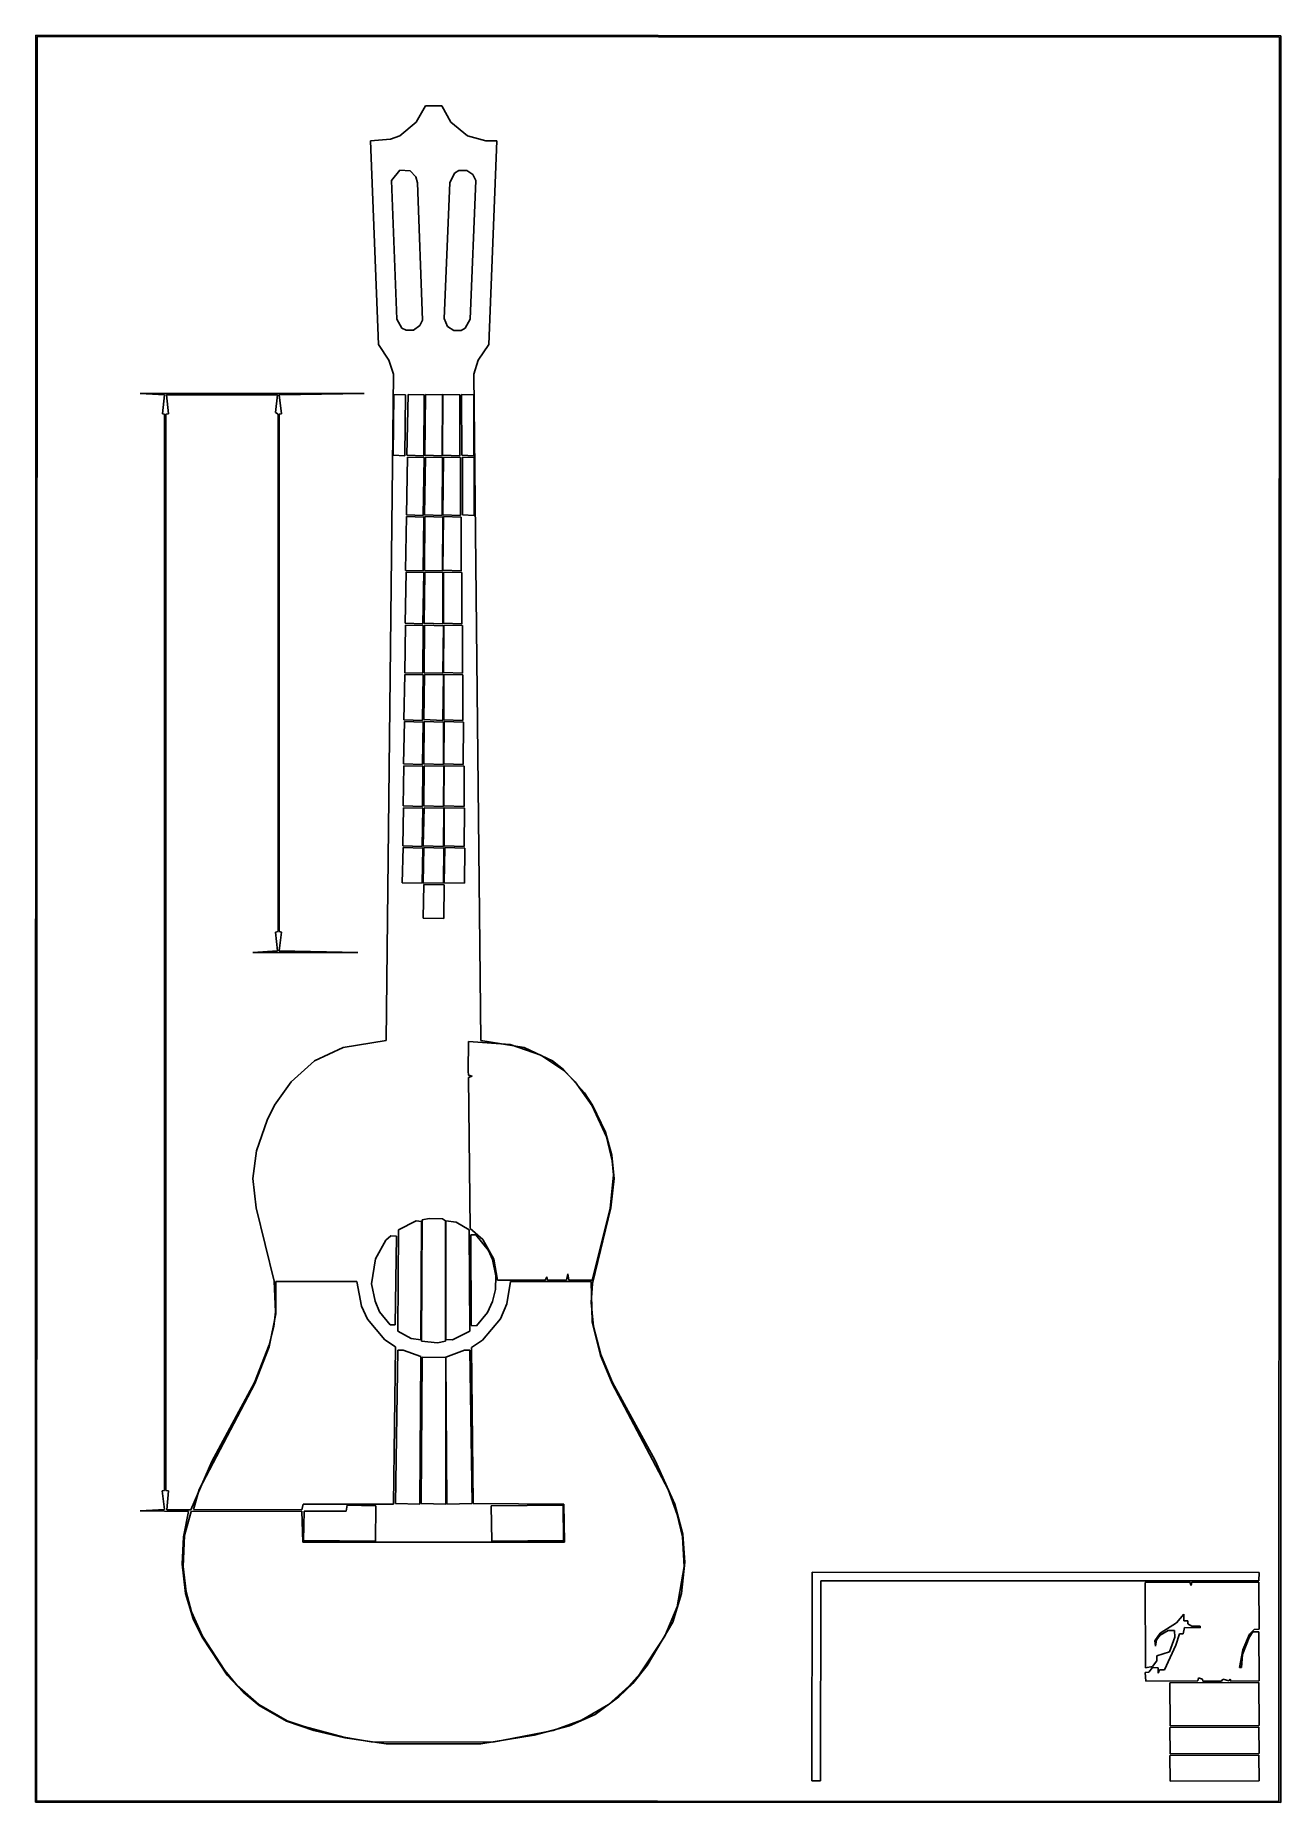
# Model space of a CAD drawing. Extents: x 14 to 202, y 6 to 273.
import ezdxf

# ---------------------------------------------------------------- set-up
doc = ezdxf.new("R2010")
doc.units = 0

msp = doc.modelspace()

# ---------------------------------------------------------------- linework, layer by layer
at = {"layer": 'BRIDGE_ROUTE'}
for p, q in [((131.13, 9.46), (131.19, 41.02)), ((131.19, 41.02), (198.82, 40.96)), ((198.82, 40.96), (198.76, 39.69)), ((132.52, 39.69), (132.46, 9.46)), ((198.76, 39.69), (132.52, 39.69)), ((132.46, 9.46), (131.13, 9.46))]:
    msp.add_line(p, q, dxfattribs=at)
at = {"layer": 'JACK_ROUTE'}
for p, q in [((79.18, 116.78), (79.25, 121.22)), ((79.25, 121.22), (85.53, 120.78)), ((85.53, 120.78), (90.17, 119.19)), ((90.17, 119.19), (93.66, 116.84)), ((79.25, 116.14), (79.18, 116.78)), ((79.76, 116.01), (79.25, 116.14)), ((79.25, 115.82), (79.76, 116.01)), ((79.5, 92.96), (79.25, 115.82)), ((93.66, 116.84), (95.38, 115.13)), ((95.38, 115.13), (97.92, 111.51)), ((97.92, 111.51), (100.08, 106.81)), ((100.08, 106.81), (100.96, 103.19)), ((100.96, 103.19), (101.16, 101.09)), ((101.16, 101.09), (100.65, 96.01)), ((100.65, 96.01), (97.92, 85.15)), ((81.41, 91.31), (79.5, 92.96)), ((83.06, 88.33), (81.41, 91.31)), ((83.63, 85.15), (83.06, 88.33)), ((91.06, 85.66), (90.81, 85.15)), ((91.19, 85.15), (91.06, 85.66)), ((94.23, 86.11), (94.04, 85.15)), ((94.42, 85.15), (94.23, 86.11)), ((50.1, 84.96), (62.36, 84.96)), ((50.1, 80.07), (50.1, 84.96)), ((62.36, 84.96), (63.06, 81.22)), ((90.81, 85.15), (83.63, 85.15)), ((94.04, 85.15), (91.19, 85.15)), ((97.92, 85.15), (94.42, 85.15)), ((63.06, 81.22), (63.94, 79.25)), ((49.09, 75.06), (50.1, 80.07)), ((63.94, 79.25), (66.55, 76.14)), ((46.93, 69.53), (49.09, 75.06)), ((66.55, 76.14), (68.2, 75.06)), ((68.2, 75.06), (67.88, 51.31)), ((38.48, 53.53), (46.93, 69.53)), ((37.66, 50.48), (38.48, 53.53)), ((54.23, 51.31), (54.04, 50.42)), ((67.88, 51.31), (54.23, 51.31)), ((54.04, 50.42), (37.66, 50.48))]:
    msp.add_line(p, q, dxfattribs=at)
at = {"layer": 'NECK_POCKET'}
for p, q in [((85.03, 81.6), (85.6, 84.96)), ((85.6, 84.96), (97.79, 84.96)), ((97.79, 84.96), (97.92, 78.87)), ((84.07, 79.31), (85.03, 81.6)), ((81.34, 76.07), (84.07, 79.31)), ((97.92, 78.87), (99.19, 73.79)), ((79.69, 74.99), (81.34, 76.07)), ((79.95, 51.37), (79.69, 74.99)), ((99.19, 73.79), (100.96, 69.53)), ((100.96, 69.53), (109.41, 53.53)), ((109.41, 53.53), (110.81, 49.72)), ((93.66, 51.31), (79.95, 51.37)), ((93.73, 45.53), (93.66, 51.31)), ((36.26, 46.55), (37.27, 50.17)), ((37.27, 50.17), (54.04, 50.23)), ((54.04, 50.23), (54.17, 45.53)), ((110.81, 49.72), (111.57, 46.35)), ((36.07, 41.85), (36.26, 46.55)), ((54.17, 45.53), (93.73, 45.53)), ((111.57, 46.35), (111.82, 41.85)), ((36.51, 38.04), (36.07, 41.85)), ((111.82, 41.85), (110.81, 35.75)), ((37.34, 34.99), (36.51, 38.04)), ((38.99, 31.31), (37.34, 34.99)), ((110.81, 35.75), (108.9, 31.31)), ((42.35, 26.16), (38.99, 31.31)), ((108.9, 31.31), (105.16, 25.65)), ((44.26, 23.88), (42.35, 26.16)), ((105.16, 25.65), (103.5, 23.75)), ((47.5, 21.02), (44.26, 23.88)), ((103.5, 23.75), (100.39, 21.02)), ((51.82, 18.54), (47.5, 21.02)), ((100.39, 21.02), (96.33, 18.61)), ((54.36, 17.65), (51.82, 18.54)), ((60.39, 16.07), (54.36, 17.65)), ((64.52, 15.37), (60.39, 16.07)), ((92.01, 17.08), (82.93, 15.3)), ((96.33, 18.61), (92.01, 17.08)), ((82.93, 15.3), (64.52, 15.37))]:
    msp.add_line(p, q, dxfattribs=at)
at = {"layer": 'PICKGUARD'}
for p, q in [((13.78, 273.37), (13.72, 6.22)), ((202.06, 273.3), (13.78, 273.37)), ((13.91, 6.41), (13.97, 273.18)), ((13.97, 273.18), (201.87, 273.11)), ((201.87, 273.11), (201.8, 6.35)), ((202.06, 6.16), (202.06, 273.3)), ((13.72, 6.22), (202.06, 6.16)), ((201.8, 6.35), (13.91, 6.41))]:
    msp.add_line(p, q, dxfattribs=at)
at = {"layer": 'RHYTHM_CIRCUIT'}
for p, q in [((72.71, 262.7), (71.31, 260.22)), ((75.18, 262.7), (72.71, 262.7)), ((76.58, 260.22), (75.18, 262.7)), ((71.31, 260.22), (68.83, 258.19)), ((79.06, 258.19), (76.58, 260.22)), ((67.44, 257.68), (64.39, 257.43)), ((64.39, 257.43), (65.6, 226.63)), ((68.83, 258.19), (67.44, 257.68)), ((81.85, 257.43), (79.06, 258.19)), ((83.5, 257.43), (81.85, 257.43)), ((82.3, 226.63), (83.5, 257.43)), ((65.6, 226.63), (67.18, 224.28)), ((80.71, 224.28), (82.3, 226.63)), ((67.88, 222.12), (66.8, 121.41)), ((67.18, 224.28), (67.88, 222.12)), ((80.01, 222.12), (80.71, 224.28)), ((81.09, 121.41), (80.01, 222.12)), ((63.44, 219.2), (29.59, 219.2)), ((29.59, 219.2), (33.27, 219.01)), ((50.61, 219.01), (63.44, 219.2)), ((33.27, 219.01), (32.96, 216.15)), ((33.85, 216.15), (33.53, 219.01)), ((33.53, 219.01), (50.36, 219.01)), ((50.36, 219.01), (50.04, 216.34)), ((50.93, 216.15), (50.61, 219.01)), ((32.96, 216.15), (33.27, 216.09)), ((33.27, 216.09), (33.27, 53.34)), ((33.46, 216.09), (33.85, 216.15)), ((33.46, 53.34), (33.46, 216.09)), ((50.04, 216.34), (50.42, 216.09)), ((50.42, 216.09), (50.42, 137.86)), ((50.61, 216.09), (50.93, 216.15)), ((50.61, 137.86), (50.61, 216.09)), ((50.42, 137.86), (50.04, 137.79)), ((50.04, 137.79), (50.36, 134.94)), ((50.93, 137.79), (50.61, 137.86)), ((50.61, 134.94), (50.93, 137.79)), ((50.36, 134.94), (46.61, 134.68)), ((46.61, 134.68), (62.48, 134.68)), ((62.48, 134.68), (50.61, 134.94)), ((60.26, 120.33), (55.94, 118.3)), ((66.8, 121.41), (60.26, 120.33)), ((87.63, 120.33), (81.09, 121.41)), ((91.95, 118.3), (87.63, 120.33)), ((55.94, 118.3), (52.39, 115.13)), ((93.6, 117.03), (91.95, 118.3)), ((52.39, 115.13), (49.91, 111.63)), ((96.77, 113.47), (93.6, 117.03)), ((97.98, 111.63), (96.77, 113.47)), ((49.91, 111.63), (48.77, 109.35)), ((99.95, 107.51), (97.98, 111.63)), ((48.77, 109.35), (47.18, 104.71)), ((100.9, 104.08), (99.95, 107.51)), ((47.18, 104.71), (46.61, 100.52)), ((101.28, 100.52), (100.9, 104.08)), ((46.61, 100.52), (47.12, 96.08)), ((100.77, 96.08), (101.28, 100.52)), ((47.12, 96.08), (49.85, 85.03)), ((97.98, 84.65), (100.77, 96.08)), ((49.85, 85.03), (50.04, 80.39)), ((97.79, 81.79), (97.98, 84.65)), ((50.04, 80.39), (49.78, 78.17)), ((98.11, 78.17), (97.79, 81.79)), ((49.78, 78.17), (49.09, 75.37)), ((99.25, 73.91), (98.11, 78.17)), ((49.09, 75.37), (46.86, 69.66)), ((101.03, 69.66), (99.25, 73.91)), ((46.86, 69.66), (40.39, 57.72)), ((107.44, 57.91), (101.03, 69.66)), ((40.39, 57.72), (37.21, 50.42)), ((110.43, 51.31), (107.44, 57.91)), ((33.27, 53.34), (32.89, 53.28)), ((32.89, 53.28), (33.27, 50.48)), ((33.85, 53.28), (33.46, 53.34)), ((33.59, 50.42), (33.85, 53.28)), ((111.63, 46.74), (110.43, 51.31)), ((33.27, 50.48), (29.59, 50.29)), ((29.59, 50.29), (36.89, 50.17)), ((37.21, 50.42), (33.59, 50.42)), ((36.89, 50.17), (36.13, 46.35)), ((36.13, 46.35), (35.94, 42.23)), ((111.95, 42.54), (111.63, 46.74)), ((35.94, 42.23), (36.45, 37.78)), ((111.44, 37.78), (111.95, 42.54)), ((36.45, 37.78), (37.59, 33.97)), ((110.11, 33.46), (111.44, 37.78)), ((37.59, 33.97), (38.93, 31.18)), ((106.24, 26.92), (110.11, 33.46)), ((38.93, 31.18), (42.74, 25.46)), ((104.08, 24.19), (106.24, 26.92)), ((42.74, 25.46), (45.15, 22.86)), ((101.98, 22.16), (104.08, 24.19)), ((45.15, 22.86), (47.56, 20.83)), ((98.36, 19.49), (101.98, 22.16)), ((47.56, 20.83), (51.69, 18.48)), ((94.49, 17.78), (98.36, 19.49)), ((51.69, 18.48), (55.82, 17.08)), ((55.82, 17.08), (60.52, 15.94)), ((81.09, 15.05), (89.15, 16.38)), ((89.15, 16.38), (94.49, 17.78)), ((60.52, 15.94), (66.8, 15.05)), ((66.8, 15.05), (81.09, 15.05))]:
    msp.add_line(p, q, dxfattribs=at)
at = {"layer": 'SMALL_FEATURE'}
for p, q in [((67.56, 251.4), (68.83, 252.98)), ((68.39, 230.44), (67.56, 251.4)), ((68.83, 252.98), (70.42, 252.86)), ((70.42, 252.86), (71.25, 251.97)), ((71.25, 251.97), (71.5, 251.08)), ((76.39, 251.08), (77.09, 252.54)), ((77.09, 252.54), (77.79, 252.92)), ((77.79, 252.92), (78.99, 252.92)), ((78.99, 252.92), (79.88, 252.35)), ((80.33, 251.4), (79.5, 230.44)), ((79.88, 252.35), (80.33, 251.4)), ((71.5, 251.08), (72.26, 230.31)), ((75.57, 230.57), (76.39, 251.08)), ((69.15, 229.11), (68.39, 230.44)), ((72.26, 230.31), (71.88, 229.49)), ((76.07, 229.36), (75.57, 230.57)), ((79.5, 230.44), (78.74, 229.11)), ((69.79, 228.79), (69.15, 229.11)), ((70.93, 228.79), (69.79, 228.79)), ((71.88, 229.49), (70.93, 228.79)), ((77.03, 228.73), (76.07, 229.36)), ((78.11, 228.73), (77.03, 228.73)), ((78.74, 229.11), (78.11, 228.73)), ((67.82, 209.87), (67.94, 219.07)), ((67.94, 219.07), (69.72, 219.01)), ((69.72, 219.01), (69.6, 209.8)), ((69.91, 209.87), (70.1, 219.07)), ((70.1, 219.07), (72.52, 219.01)), ((72.52, 219.01), (72.45, 209.8)), ((72.64, 209.87), (72.71, 219.07)), ((72.71, 219.07), (75.31, 219.01)), ((75.31, 219.01), (75.25, 209.8)), ((75.31, 209.87), (75.37, 219.07)), ((75.37, 219.07), (77.91, 219.01)), ((77.91, 219.01), (77.91, 209.8)), ((78.17, 219.07), (80.01, 219.01)), ((78.23, 209.87), (78.17, 219.07)), ((80.01, 219.01), (80.01, 209.8)), ((69.6, 209.8), (67.82, 209.87)), ((69.85, 200.85), (69.98, 209.61)), ((72.45, 209.8), (69.91, 209.87)), ((69.98, 209.61), (72.52, 209.55)), ((72.52, 209.55), (72.39, 200.79)), ((72.58, 200.85), (72.71, 209.61)), ((75.25, 209.8), (72.64, 209.87)), ((72.71, 209.61), (75.31, 209.55)), ((75.31, 209.55), (75.25, 200.79)), ((77.91, 209.8), (75.31, 209.87)), ((75.37, 200.85), (75.44, 209.61)), ((75.44, 209.61), (78.04, 209.55)), ((78.04, 209.55), (78.04, 200.79)), ((80.01, 209.8), (78.23, 209.87)), ((78.3, 209.61), (80.07, 209.55)), ((78.3, 200.85), (78.3, 209.61)), ((80.07, 209.55), (80.07, 200.79)), ((69.72, 192.47), (69.85, 200.6)), ((72.39, 200.79), (69.85, 200.85)), ((69.85, 200.6), (72.45, 200.53)), ((72.45, 200.53), (72.39, 192.4)), ((75.25, 200.79), (72.58, 200.85)), ((72.58, 192.47), (72.64, 200.6)), ((72.64, 200.6), (75.37, 200.53)), ((75.37, 200.53), (75.31, 192.4)), ((78.04, 200.79), (75.37, 200.85)), ((75.37, 192.53), (75.44, 200.6)), ((75.44, 200.6), (78.11, 200.53)), ((78.11, 200.53), (78.11, 192.4)), ((80.07, 200.79), (78.3, 200.85)), ((72.39, 192.4), (69.72, 192.47)), ((75.31, 192.4), (72.58, 192.47)), ((78.11, 192.4), (75.37, 192.53)), ((69.66, 184.47), (69.79, 192.21)), ((69.79, 192.21), (72.45, 192.15)), ((72.45, 192.15), (72.33, 184.4)), ((72.52, 184.47), (72.64, 192.21)), ((72.64, 192.21), (75.37, 192.15)), ((75.37, 192.15), (75.37, 184.4)), ((75.44, 192.21), (78.23, 192.15)), ((75.44, 184.47), (75.44, 192.21)), ((78.23, 192.15), (78.23, 184.4)), ((72.33, 184.4), (69.66, 184.47)), ((75.37, 184.4), (72.52, 184.47)), ((78.23, 184.4), (75.44, 184.47)), ((69.6, 176.97), (69.72, 184.21)), ((69.72, 184.21), (72.39, 184.15)), ((72.39, 184.15), (72.33, 176.91)), ((72.52, 176.97), (72.58, 184.21)), ((72.58, 184.21), (75.44, 184.09)), ((75.44, 184.09), (75.37, 176.91)), ((75.44, 177.04), (75.5, 184.21)), ((75.5, 184.21), (78.3, 184.15)), ((78.3, 184.15), (78.3, 176.91)), ((69.47, 169.86), (69.6, 176.72)), ((72.33, 176.91), (69.6, 176.97)), ((69.6, 176.72), (72.39, 176.66)), ((72.39, 176.66), (72.26, 169.8)), ((72.45, 169.93), (72.58, 176.72)), ((75.37, 176.91), (72.52, 176.97)), ((72.58, 176.72), (75.44, 176.66)), ((75.44, 176.66), (75.37, 169.8)), ((78.3, 176.91), (75.44, 177.04)), ((75.5, 176.72), (78.36, 176.66)), ((75.5, 169.86), (75.5, 176.72)), ((78.36, 176.66), (78.36, 169.8)), ((69.41, 163.2), (69.53, 169.61)), ((72.26, 169.8), (69.47, 169.86)), ((69.53, 169.61), (72.39, 169.54)), ((72.39, 169.54), (72.26, 163.13)), ((75.37, 169.8), (72.45, 169.93)), ((72.45, 163.2), (72.52, 169.61)), ((72.52, 169.61), (75.44, 169.54)), ((75.44, 169.54), (75.44, 163.13)), ((78.36, 169.8), (75.5, 169.86)), ((75.5, 163.2), (75.57, 169.61)), ((75.57, 169.61), (78.49, 169.54)), ((78.49, 169.54), (78.42, 163.13)), ((72.26, 163.13), (69.41, 163.2)), ((75.44, 163.13), (72.45, 163.2)), ((78.42, 163.13), (75.5, 163.2)), ((69.34, 156.85), (69.47, 162.94)), ((69.47, 162.94), (72.33, 162.88)), ((72.33, 162.88), (72.26, 156.78)), ((72.45, 156.85), (72.52, 162.94)), ((72.52, 162.94), (75.5, 162.88)), ((75.5, 162.88), (75.44, 156.78)), ((75.5, 156.85), (75.57, 162.94)), ((75.57, 162.94), (78.55, 162.88)), ((78.55, 162.88), (78.55, 156.78)), ((69.28, 150.81), (69.41, 156.59)), ((72.26, 156.78), (69.34, 156.85)), ((69.41, 156.59), (72.33, 156.53)), ((72.33, 156.53), (72.2, 150.75)), ((72.39, 150.81), (72.52, 156.59)), ((75.44, 156.78), (72.45, 156.85)), ((72.52, 156.59), (75.5, 156.53)), ((75.5, 156.53), (75.44, 150.75)), ((78.55, 156.78), (75.5, 156.85)), ((75.57, 156.59), (78.61, 156.53)), ((75.57, 150.81), (75.57, 156.59)), ((78.61, 156.53), (78.55, 150.75)), ((69.21, 145.22), (69.34, 150.56)), ((72.2, 150.75), (69.28, 150.81)), ((69.34, 150.56), (72.33, 150.49)), ((72.33, 150.49), (72.2, 145.16)), ((75.44, 150.75), (72.39, 150.81)), ((72.39, 145.22), (72.45, 150.56)), ((72.45, 150.56), (75.5, 150.49)), ((75.5, 150.49), (75.44, 145.16)), ((78.55, 150.75), (75.57, 150.81)), ((75.57, 145.22), (75.63, 150.56)), ((75.63, 150.56), (78.68, 150.49)), ((78.68, 150.49), (78.61, 145.16)), ((72.2, 145.16), (69.21, 145.22)), ((75.44, 145.16), (72.39, 145.22)), ((72.39, 139.89), (72.45, 144.97)), ((72.45, 144.97), (75.57, 144.91)), ((75.57, 144.91), (75.5, 139.83)), ((78.61, 145.16), (75.57, 145.22)), ((75.5, 139.83), (72.39, 139.89)), ((68.64, 92.77), (71.31, 94.11)), ((71.31, 94.11), (72.14, 94.04)), ((72.14, 94.04), (72.01, 76.14)), ((72.14, 75.95), (72.2, 94.3)), ((72.2, 94.3), (73.28, 94.49)), ((73.28, 94.49), (75.31, 94.42)), ((75.31, 94.42), (75.76, 94.11)), ((75.76, 94.11), (75.76, 75.95)), ((75.82, 94.11), (77.34, 93.92)), ((75.82, 76.2), (75.82, 94.11)), ((77.34, 93.92), (79.31, 92.77)), ((65.15, 88.39), (66.74, 91.19)), ((66.74, 91.19), (67.5, 91.88)), ((67.5, 91.88), (68.33, 91.82)), ((68.33, 91.82), (68.14, 78.42)), ((68.52, 77.47), (68.64, 92.77)), ((79.31, 92.77), (79.44, 77.47)), ((79.57, 92.01), (80.33, 92.01)), ((79.63, 78.3), (79.57, 92.01)), ((80.33, 92.01), (82.23, 89.66)), ((64.58, 84.58), (65.15, 88.39)), ((82.23, 89.66), (82.87, 88.26)), ((82.87, 88.26), (83.38, 85.79)), ((83.38, 85.79), (83.31, 83.76)), ((65.09, 81.98), (64.58, 84.58)), ((83.31, 83.76), (82.87, 81.92)), ((65.79, 80.39), (65.09, 81.98)), ((67.37, 78.42), (65.79, 80.39)), ((82.11, 80.26), (80.45, 78.23)), ((82.87, 81.92), (82.11, 80.26)), ((68.14, 78.42), (67.37, 78.42)), ((80.45, 78.23), (79.63, 78.3)), ((70.55, 76.33), (68.52, 77.47)), ((72.01, 76.14), (70.55, 76.33)), ((74.55, 75.69), (72.14, 75.95)), ((75.76, 75.95), (74.55, 75.69)), ((76.83, 76.14), (75.82, 76.2)), ((79.44, 77.47), (76.83, 76.14)), ((68.2, 51.37), (68.52, 74.55)), ((68.52, 74.55), (69.34, 74.55)), ((69.34, 74.55), (72.01, 73.6)), ((72.01, 73.6), (71.88, 51.31)), ((72.07, 51.37), (72.2, 73.53)), ((72.2, 73.53), (75.82, 73.47)), ((75.82, 73.53), (78.61, 74.55)), ((75.95, 51.31), (75.82, 73.53)), ((75.82, 73.47), (75.82, 51.31)), ((78.61, 74.55), (79.44, 74.55)), ((79.44, 74.55), (79.76, 51.37)), ((60.71, 50.23), (60.9, 51.12)), ((60.9, 51.12), (65.21, 51.05)), ((65.21, 51.05), (65.15, 45.72)), ((71.88, 51.31), (68.2, 51.37)), ((75.82, 51.31), (72.07, 51.37)), ((79.76, 51.37), (75.95, 51.31)), ((82.68, 51.05), (93.54, 51.12)), ((82.74, 45.72), (82.68, 51.05)), ((93.54, 51.12), (93.6, 45.78)), ((54.29, 45.78), (54.36, 50.23)), ((54.36, 50.23), (60.71, 50.23)), ((65.15, 45.72), (54.29, 45.78)), ((93.6, 45.78), (82.74, 45.72)), ((181.55, 39.43), (188.34, 39.5)), ((181.61, 26.54), (181.55, 39.43)), ((188.34, 39.5), (188.53, 38.99)), ((188.53, 38.99), (188.6, 39.5)), ((188.6, 39.5), (198.76, 39.5)), ((198.76, 39.5), (198.82, 32.38)), ((186.31, 33.34), (183.83, 31.81)), ((183.83, 31.5), (185.04, 32.19)), ((185.04, 32.19), (185.99, 32.19)), ((185.99, 32.19), (186.05, 31.18)), ((187.39, 34.67), (186.31, 33.34)), ((187.32, 31.69), (187.52, 32.64)), ((187.39, 33.65), (187.39, 34.67)), ((188.02, 33.65), (187.39, 33.65)), ((187.52, 32.64), (189.87, 32.58)), ((188.02, 33.21), (188.02, 33.65)), ((188.6, 32.83), (188.02, 33.21)), ((189.87, 32.83), (188.6, 32.83)), ((189.87, 32.58), (189.87, 32.83)), ((198.06, 32.32), (197.36, 31.62)), ((198.82, 32.38), (198.06, 32.32)), ((183.83, 31.81), (183.01, 30.61)), ((183.01, 30.61), (183.13, 29.84)), ((183.13, 29.84), (183.26, 30.8)), ((183.26, 30.8), (183.83, 31.5)), ((184.47, 26.23), (186.18, 29.97)), ((186.05, 31.18), (185.23, 28.96)), ((186.18, 29.97), (186.75, 31.69)), ((186.75, 31.69), (187.32, 31.69)), ((196.28, 28.58), (197.29, 31.11)), ((197.36, 31.62), (196.34, 29.27)), ((197.29, 31.11), (197.87, 32)), ((197.87, 32), (198.76, 32)), ((198.76, 32), (198.82, 24.57)), ((182.69, 26.73), (181.61, 26.54)), ((183.32, 27.62), (182.69, 26.73)), ((185.23, 28.96), (183.32, 28.38)), ((183.32, 28.38), (183.32, 27.62)), ((196.34, 29.27), (195.83, 26.61)), ((196.15, 26.61), (196.28, 28.58)), ((181.55, 25.84), (182.12, 25.91)), ((181.67, 24.51), (181.55, 25.84)), ((189.55, 24.57), (181.67, 24.51)), ((182.12, 25.91), (182.69, 26.61)), ((182.69, 26.61), (183.51, 26.54)), ((183.51, 26.54), (183.51, 25.72)), ((183.51, 25.72), (183.71, 26.23)), ((183.71, 26.23), (184.47, 26.23)), ((185.29, 24.26), (198.76, 24.32)), ((185.36, 17.78), (185.29, 24.26)), ((189.61, 25.02), (189.55, 24.57)), ((190.25, 24.83), (189.61, 25.02)), ((190.31, 24.51), (190.25, 24.83)), ((193.1, 24.51), (190.31, 24.51)), ((193.29, 24.83), (193.1, 24.51)), ((194.25, 24.57), (193.29, 24.83)), ((194.44, 24.83), (194.25, 24.57)), ((194.5, 24.51), (194.44, 24.83)), ((198.82, 24.57), (194.5, 24.51)), ((195.83, 26.61), (196.15, 26.61)), ((198.76, 24.32), (198.82, 17.84)), ((185.29, 17.53), (198.76, 17.59)), ((185.36, 13.53), (185.29, 17.53)), ((198.82, 17.84), (185.36, 17.78)), ((198.76, 17.59), (198.82, 13.59)), ((198.82, 13.59), (185.36, 13.53)), ((185.29, 13.27), (198.76, 13.34)), ((185.36, 9.4), (185.29, 13.27)), ((198.76, 13.34), (198.82, 9.46)), ((198.82, 9.46), (185.36, 9.4))]:
    msp.add_line(p, q, dxfattribs=at)

doc.saveas('drawing.dxf')
